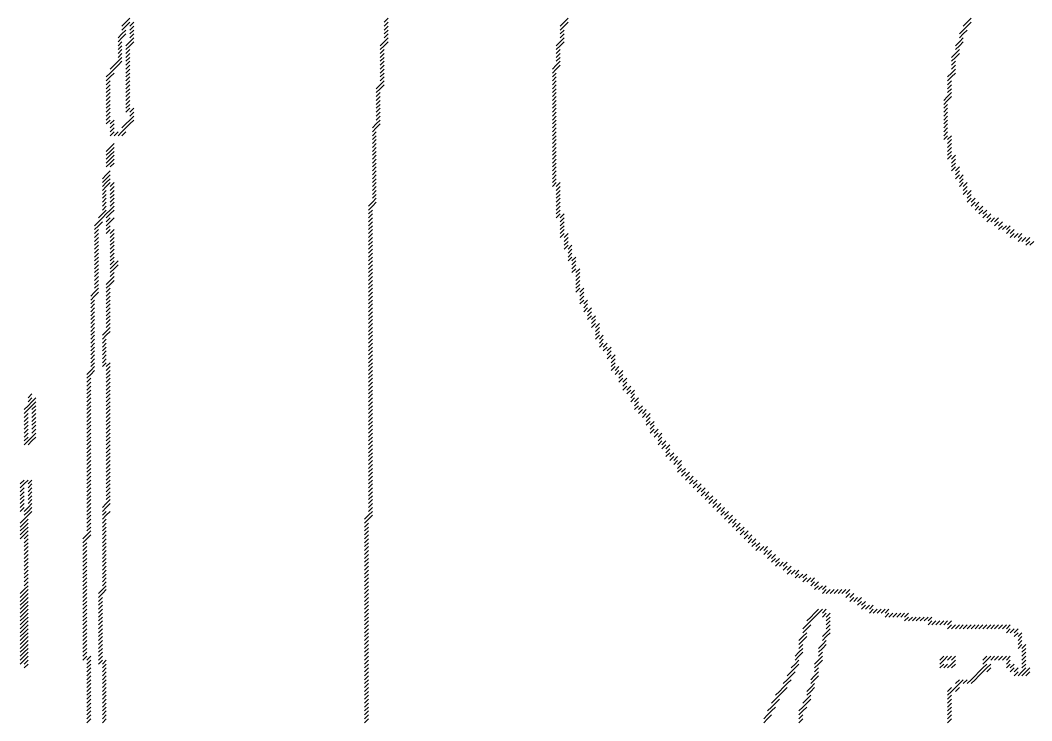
# Model space of a CAD drawing. Header units: metres. Extents: x 526 to 1383, y 73 to 1012.
# Drawn here: x 526 to 784.5, y 260.5 to 439.5 of the extents above; entities that cross this region are included whole.
import ezdxf

# ---------------------------------------------------------------- set-up
doc = ezdxf.new("R2010")
doc.units = ezdxf.units.M

msp = doc.modelspace()

# ---------------------------------------------------------------- linework, layer by layer
for p, q in [((553, 439), (554, 440)), ((619, 439), (620, 440)), ((665, 439), (666, 440)), ((768, 439), (769, 440)), ((552, 438), (553, 439)), ((552, 437), (553, 438)), ((552, 436), (553, 437)), ((553, 438), (554, 439)), ((554, 438), (555, 439)), ((554, 437), (555, 438)), ((554, 436), (555, 437)), ((619, 438), (620, 439)), ((619, 437), (620, 438)), ((619, 436), (620, 437)), ((664, 438), (665, 439)), ((664, 437), (665, 438)), ((664, 436), (665, 437)), ((665, 438), (666, 439)), ((766, 436), (767, 437)), ((767, 438), (768, 439)), ((767, 437), (768, 438)), ((767, 436), (768, 437)), ((768, 438), (769, 439)), ((551, 435), (552, 436)), ((551, 434), (552, 435)), ((552, 435), (553, 436)), ((554, 435), (555, 436)), ((554, 434), (555, 435)), ((619, 435), (620, 436)), ((619, 434), (620, 435)), ((664, 435), (665, 436)), ((664, 434), (665, 435)), ((766, 435), (767, 436)), ((766, 434), (767, 435)), ((551, 433), (552, 434)), ((551, 432), (552, 433)), ((551, 431), (552, 432)), ((553, 433), (554, 434)), ((553, 432), (554, 433)), ((553, 431), (554, 432)), ((554, 433), (555, 434)), ((618, 433), (619, 434)), ((618, 432), (619, 433)), ((618, 431), (619, 432)), ((619, 433), (620, 434)), ((663, 433), (664, 434)), ((663, 432), (664, 433)), ((663, 431), (664, 432)), ((664, 433), (665, 434)), ((765, 433), (766, 434)), ((765, 432), (766, 433)), ((765, 431), (766, 432)), ((766, 433), (767, 434)), ((551, 430), (552, 431)), ((551, 429), (552, 430)), ((553, 430), (554, 431)), ((553, 429), (554, 430)), ((618, 430), (619, 431)), ((618, 429), (619, 430)), ((663, 430), (664, 431)), ((663, 429), (664, 430)), ((764, 430), (765, 431)), ((764, 429), (765, 430)), ((765, 430), (766, 431)), ((549, 427), (550, 428)), ((549, 426), (550, 427)), ((550, 428), (551, 429)), ((550, 427), (551, 428)), ((551, 428), (552, 429)), ((553, 428), (554, 429)), ((553, 427), (554, 428)), ((553, 426), (554, 427)), ((618, 428), (619, 429)), ((618, 427), (619, 428)), ((618, 426), (619, 427)), ((662, 427), (663, 428)), ((662, 426), (663, 427)), ((663, 428), (664, 429)), ((663, 427), (664, 428)), ((764, 428), (765, 429)), ((764, 427), (765, 428)), ((764, 426), (765, 427)), ((548, 425), (549, 426)), ((548, 424), (549, 425)), ((548, 423), (549, 424)), ((549, 425), (550, 426)), ((553, 425), (554, 426)), ((553, 424), (554, 425)), ((553, 423), (554, 424)), ((618, 425), (619, 426)), ((618, 424), (619, 425)), ((618, 423), (619, 424)), ((662, 425), (663, 426)), ((662, 424), (663, 425)), ((662, 423), (663, 424)), ((763, 425), (764, 426)), ((763, 424), (764, 425)), ((763, 423), (764, 424)), ((764, 425), (765, 426)), ((548, 422), (549, 423)), ((548, 421), (549, 422)), ((553, 422), (554, 423)), ((553, 421), (554, 422)), ((617, 422), (618, 423)), ((617, 421), (618, 422)), ((618, 422), (619, 423)), ((662, 422), (663, 423)), ((662, 421), (663, 422)), ((763, 422), (764, 423)), ((763, 421), (764, 422)), ((548, 420), (549, 421)), ((548, 419), (549, 420)), ((548, 418), (549, 419)), ((553, 420), (554, 421)), ((553, 419), (554, 420)), ((553, 418), (554, 419)), ((617, 420), (618, 421)), ((617, 419), (618, 420)), ((617, 418), (618, 419)), ((662, 420), (663, 421)), ((662, 419), (663, 420)), ((662, 418), (663, 419)), ((762, 419), (763, 420)), ((762, 418), (763, 419)), ((763, 420), (764, 421)), ((763, 419), (764, 420)), ((548, 417), (549, 418)), ((548, 416), (549, 417)), ((553, 417), (554, 418)), ((553, 416), (554, 417)), ((554, 416), (555, 417)), ((617, 417), (618, 418)), ((617, 416), (618, 417)), ((662, 417), (663, 418)), ((662, 416), (663, 417)), ((762, 417), (763, 418)), ((762, 416), (763, 417)), ((548, 415), (549, 416)), ((548, 414), (549, 415)), ((548, 413), (549, 414)), ((549, 413), (550, 414)), ((553, 413), (554, 414)), ((554, 415), (555, 416)), ((554, 414), (555, 415)), ((554, 413), (555, 414)), ((617, 415), (618, 416)), ((617, 414), (618, 415)), ((617, 413), (618, 414)), ((662, 415), (663, 416)), ((662, 414), (663, 415)), ((662, 413), (663, 414)), ((762, 415), (763, 416)), ((762, 414), (763, 415)), ((762, 413), (763, 414)), ((549, 412), (550, 413)), ((549, 411), (550, 412)), ((552, 412), (553, 413)), ((552, 411), (553, 412)), ((553, 412), (554, 413)), ((616, 412), (617, 413)), ((616, 411), (617, 412)), ((617, 412), (618, 413)), ((662, 412), (663, 413)), ((662, 411), (663, 412)), ((762, 412), (763, 413)), ((762, 411), (763, 412)), ((549, 410), (550, 411)), ((550, 410), (551, 411)), ((551, 410), (552, 411)), ((552, 410), (553, 411)), ((616, 410), (617, 411)), ((616, 409), (617, 410)), ((616, 408), (617, 409)), ((662, 410), (663, 411)), ((662, 409), (663, 410)), ((662, 408), (663, 409)), ((762, 410), (763, 411)), ((762, 409), (763, 410)), ((763, 409), (764, 410)), ((763, 408), (764, 409)), ((548, 406), (549, 407)), ((548, 405), (549, 406)), ((549, 407), (550, 408)), ((549, 406), (550, 407)), ((549, 405), (550, 406)), ((616, 407), (617, 408)), ((616, 406), (617, 407)), ((616, 405), (617, 406)), ((662, 407), (663, 408)), ((662, 406), (663, 407)), ((662, 405), (663, 406)), ((763, 407), (764, 408)), ((763, 406), (764, 407)), ((763, 405), (764, 406)), ((548, 404), (549, 405)), ((548, 403), (549, 404)), ((549, 404), (550, 405)), ((549, 403), (550, 404)), ((616, 404), (617, 405)), ((616, 403), (617, 404)), ((662, 404), (663, 405)), ((662, 403), (663, 404)), ((763, 404), (764, 405)), ((764, 404), (765, 405)), ((764, 403), (765, 404)), ((548, 402), (549, 403)), ((548, 400), (549, 401)), ((549, 402), (550, 403)), ((616, 402), (617, 403)), ((616, 401), (617, 402)), ((616, 400), (617, 401)), ((662, 402), (663, 403)), ((662, 401), (663, 402)), ((662, 400), (663, 401)), ((764, 402), (765, 403)), ((764, 401), (765, 402)), ((765, 401), (766, 402)), ((765, 400), (766, 401)), ((547, 399), (548, 400)), ((547, 398), (548, 399)), ((548, 399), (549, 400)), ((548, 398), (549, 399)), ((616, 399), (617, 400)), ((616, 398), (617, 399)), ((662, 399), (663, 400)), ((662, 398), (663, 399)), ((765, 399), (766, 400)), ((766, 399), (767, 400)), ((766, 398), (767, 399)), ((547, 397), (548, 398)), ((547, 396), (548, 397)), ((547, 395), (548, 396)), ((548, 397), (549, 398)), ((549, 397), (550, 398)), ((549, 396), (550, 397)), ((549, 395), (550, 396)), ((616, 397), (617, 398)), ((616, 396), (617, 397)), ((616, 395), (617, 396)), ((662, 397), (663, 398)), ((663, 397), (664, 398)), ((663, 396), (664, 397)), ((663, 395), (664, 396)), ((766, 397), (767, 398)), ((767, 397), (768, 398)), ((767, 396), (768, 397)), ((767, 395), (768, 396)), ((768, 395), (769, 396)), ((547, 394), (548, 395)), ((547, 393), (548, 394)), ((547, 392), (548, 393)), ((549, 394), (550, 395)), ((549, 393), (550, 394)), ((549, 392), (550, 393)), ((615, 392), (616, 393)), ((616, 394), (617, 395)), ((616, 393), (617, 394)), ((616, 392), (617, 393)), ((663, 394), (664, 395)), ((663, 393), (664, 394)), ((663, 392), (664, 393)), ((768, 394), (769, 395)), ((768, 393), (769, 394)), ((769, 393), (770, 394)), ((769, 392), (770, 393)), ((770, 392), (771, 393)), ((547, 391), (548, 392)), ((547, 390), (548, 391)), ((548, 390), (549, 391)), ((549, 391), (550, 392)), ((549, 390), (550, 391)), ((615, 391), (616, 392)), ((615, 390), (616, 391)), ((663, 391), (664, 392)), ((663, 390), (664, 391)), ((770, 391), (771, 392)), ((771, 391), (772, 392)), ((771, 390), (772, 391)), ((772, 390), (773, 391)), ((545, 387), (546, 388)), ((546, 389), (547, 390)), ((546, 388), (547, 389)), ((546, 387), (547, 388)), ((547, 389), (548, 390)), ((548, 389), (549, 390)), ((548, 388), (549, 389)), ((548, 387), (549, 388)), ((549, 388), (550, 389)), ((615, 389), (616, 390)), ((615, 388), (616, 389)), ((615, 387), (616, 388)), ((663, 389), (664, 390)), ((664, 389), (665, 390)), ((664, 388), (665, 389)), ((664, 387), (665, 388)), ((772, 389), (773, 390)), ((773, 389), (774, 390)), ((773, 388), (774, 389)), ((774, 388), (775, 389)), ((775, 388), (776, 389)), ((775, 387), (776, 388)), ((776, 387), (777, 388)), ((545, 386), (546, 387)), ((545, 385), (546, 386)), ((548, 386), (549, 387)), ((548, 385), (549, 386)), ((549, 385), (550, 386)), ((615, 386), (616, 387)), ((615, 385), (616, 386)), ((664, 386), (665, 387)), ((664, 385), (665, 386)), ((776, 386), (777, 387)), ((777, 386), (778, 387)), ((778, 386), (779, 387)), ((778, 385), (779, 386)), ((779, 385), (780, 386)), ((545, 384), (546, 385)), ((545, 383), (546, 384)), ((545, 382), (546, 383)), ((549, 384), (550, 385)), ((549, 383), (550, 384)), ((549, 382), (550, 383)), ((615, 384), (616, 385)), ((615, 383), (616, 384)), ((615, 382), (616, 383)), ((664, 384), (665, 385)), ((665, 384), (666, 385)), ((665, 383), (666, 384)), ((665, 382), (666, 383)), ((779, 384), (780, 385)), ((780, 384), (781, 385)), ((781, 384), (782, 385)), ((781, 383), (782, 384)), ((782, 383), (783, 384)), ((783, 383), (784, 384)), ((783, 382), (784, 383)), ((784, 382), (785, 383)), ((545, 381), (546, 382)), ((545, 380), (546, 381)), ((545, 379), (546, 380)), ((549, 381), (550, 382)), ((549, 380), (550, 381)), ((549, 379), (550, 380)), ((615, 381), (616, 382)), ((615, 380), (616, 381)), ((615, 379), (616, 380)), ((665, 381), (666, 382)), ((666, 381), (667, 382)), ((666, 380), (667, 381)), ((666, 379), (667, 380)), ((545, 378), (546, 379)), ((545, 377), (546, 378)), ((549, 378), (550, 379)), ((549, 377), (550, 378)), ((550, 377), (551, 378)), ((615, 378), (616, 379)), ((615, 377), (616, 378)), ((666, 378), (667, 379)), ((667, 378), (668, 379)), ((667, 377), (668, 378)), ((545, 376), (546, 377)), ((545, 375), (546, 376)), ((545, 374), (546, 375)), ((549, 376), (550, 377)), ((549, 375), (550, 376)), ((549, 374), (550, 375)), ((550, 376), (551, 377)), ((615, 376), (616, 377)), ((615, 375), (616, 376)), ((615, 374), (616, 375)), ((667, 376), (668, 377)), ((667, 375), (668, 376)), ((668, 375), (669, 376)), ((668, 374), (669, 375)), ((545, 373), (546, 374)), ((545, 372), (546, 373)), ((548, 372), (549, 373)), ((549, 373), (550, 374)), ((549, 372), (550, 373)), ((615, 373), (616, 374)), ((615, 372), (616, 373)), ((668, 373), (669, 374)), ((668, 372), (669, 373)), ((544, 369), (545, 370)), ((545, 371), (546, 372)), ((545, 370), (546, 371)), ((545, 369), (546, 370)), ((548, 371), (549, 372)), ((548, 370), (549, 371)), ((548, 369), (549, 370)), ((615, 371), (616, 372)), ((615, 370), (616, 371)), ((615, 369), (616, 370)), ((668, 371), (669, 372)), ((668, 370), (669, 371)), ((669, 370), (670, 371)), ((669, 369), (670, 370)), ((544, 368), (545, 369)), ((544, 367), (545, 368)), ((548, 368), (549, 369)), ((548, 367), (549, 368)), ((615, 368), (616, 369)), ((615, 367), (616, 368)), ((669, 368), (670, 369)), ((669, 367), (670, 368)), ((670, 367), (671, 368)), ((544, 366), (545, 367)), ((544, 365), (545, 366)), ((544, 364), (545, 365)), ((548, 366), (549, 367)), ((548, 365), (549, 366)), ((548, 364), (549, 365)), ((615, 366), (616, 367)), ((615, 365), (616, 366)), ((615, 364), (616, 365)), ((670, 366), (671, 367)), ((670, 365), (671, 366)), ((671, 365), (672, 366)), ((671, 364), (672, 365)), ((544, 363), (545, 364)), ((544, 362), (545, 363)), ((544, 361), (545, 362)), ((548, 363), (549, 364)), ((548, 362), (549, 363)), ((548, 361), (549, 362)), ((615, 363), (616, 364)), ((615, 362), (616, 363)), ((615, 361), (616, 362)), ((671, 363), (672, 364)), ((672, 363), (673, 364)), ((672, 362), (673, 363)), ((672, 361), (673, 362)), ((673, 361), (674, 362)), ((544, 360), (545, 361)), ((544, 359), (545, 360)), ((547, 359), (548, 360)), ((548, 360), (549, 361)), ((548, 359), (549, 360)), ((615, 360), (616, 361)), ((615, 359), (616, 360)), ((673, 360), (674, 361)), ((673, 359), (674, 360)), ((544, 358), (545, 359)), ((544, 357), (545, 358)), ((544, 356), (545, 357)), ((547, 358), (548, 359)), ((547, 357), (548, 358)), ((547, 356), (548, 357)), ((615, 358), (616, 359)), ((615, 357), (616, 358)), ((615, 356), (616, 357)), ((673, 358), (674, 359)), ((674, 358), (675, 359)), ((674, 357), (675, 358)), ((674, 356), (675, 357)), ((675, 356), (676, 357)), ((544, 355), (545, 356)), ((544, 354), (545, 355)), ((547, 355), (548, 356)), ((547, 354), (548, 355)), ((615, 355), (616, 356)), ((615, 354), (616, 355)), ((675, 355), (676, 356)), ((676, 355), (677, 356)), ((676, 354), (677, 355)), ((544, 353), (545, 354)), ((544, 352), (545, 353)), ((544, 351), (545, 352)), ((547, 353), (548, 354)), ((547, 352), (548, 353)), ((547, 351), (548, 352)), ((548, 351), (549, 352)), ((615, 353), (616, 354)), ((615, 352), (616, 353)), ((615, 351), (616, 352)), ((676, 353), (677, 354)), ((677, 353), (678, 354)), ((677, 352), (678, 353)), ((677, 351), (678, 352)), ((543, 349), (544, 350)), ((543, 348), (544, 349)), ((544, 350), (545, 351)), ((544, 349), (545, 350)), ((548, 350), (549, 351)), ((548, 349), (549, 350)), ((548, 348), (549, 349)), ((615, 350), (616, 351)), ((615, 349), (616, 350)), ((615, 348), (616, 349)), ((677, 350), (678, 351)), ((678, 350), (679, 351)), ((678, 349), (679, 350)), ((679, 349), (680, 350)), ((679, 348), (680, 349)), ((543, 347), (544, 348)), ((543, 346), (544, 347)), ((548, 347), (549, 348)), ((548, 346), (549, 347)), ((615, 347), (616, 348)), ((615, 346), (616, 347)), ((679, 347), (680, 348)), ((680, 347), (681, 348)), ((680, 346), (681, 347)), ((528, 343), (529, 344)), ((543, 345), (544, 346)), ((543, 344), (544, 345)), ((543, 343), (544, 344)), ((548, 345), (549, 346)), ((548, 344), (549, 345)), ((548, 343), (549, 344)), ((615, 345), (616, 346)), ((615, 344), (616, 345)), ((615, 343), (616, 344)), ((680, 345), (681, 346)), ((681, 345), (682, 346)), ((681, 344), (682, 345)), ((682, 344), (683, 345)), ((682, 343), (683, 344)), ((528, 342), (529, 343)), ((528, 341), (529, 342)), ((529, 342), (530, 343)), ((529, 341), (530, 342)), ((543, 342), (544, 343)), ((543, 341), (544, 342)), ((548, 342), (549, 343)), ((548, 341), (549, 342)), ((615, 342), (616, 343)), ((615, 341), (616, 342)), ((682, 342), (683, 343)), ((683, 342), (684, 343)), ((683, 341), (684, 342)), ((527, 340), (528, 341)), ((527, 339), (528, 340)), ((527, 338), (528, 339)), ((528, 340), (529, 341)), ((529, 340), (530, 341)), ((529, 339), (530, 340)), ((529, 338), (530, 339)), ((543, 340), (544, 341)), ((543, 339), (544, 340)), ((543, 338), (544, 339)), ((548, 340), (549, 341)), ((548, 339), (549, 340)), ((548, 338), (549, 339)), ((615, 340), (616, 341)), ((615, 339), (616, 340)), ((615, 338), (616, 339)), ((683, 340), (684, 341)), ((684, 340), (685, 341)), ((684, 339), (685, 340)), ((685, 339), (686, 340)), ((685, 338), (686, 339)), ((686, 338), (687, 339)), ((527, 337), (528, 338)), ((527, 336), (528, 337)), ((529, 337), (530, 338)), ((529, 336), (530, 337)), ((543, 337), (544, 338)), ((543, 336), (544, 337)), ((548, 337), (549, 338)), ((548, 336), (549, 337)), ((615, 337), (616, 338)), ((615, 336), (616, 337)), ((686, 337), (687, 338)), ((686, 336), (687, 337)), ((687, 336), (688, 337)), ((527, 335), (528, 336)), ((527, 334), (528, 335)), ((527, 333), (528, 334)), ((529, 335), (530, 336)), ((529, 334), (530, 335)), ((529, 333), (530, 334)), ((543, 335), (544, 336)), ((543, 334), (544, 335)), ((543, 333), (544, 334)), ((548, 335), (549, 336)), ((548, 334), (549, 335)), ((548, 333), (549, 334)), ((615, 335), (616, 336)), ((615, 334), (616, 335)), ((615, 333), (616, 334)), ((687, 335), (688, 336)), ((687, 334), (688, 335)), ((688, 334), (689, 335)), ((688, 333), (689, 334)), ((689, 333), (690, 334)), ((527, 332), (528, 333)), ((527, 331), (528, 332)), ((528, 332), (529, 333)), ((528, 331), (529, 332)), ((529, 332), (530, 333)), ((543, 332), (544, 333)), ((543, 331), (544, 332)), ((543, 330), (544, 331)), ((548, 332), (549, 333)), ((548, 331), (549, 332)), ((548, 330), (549, 331)), ((615, 332), (616, 333)), ((615, 331), (616, 332)), ((615, 330), (616, 331)), ((689, 332), (690, 333)), ((689, 331), (690, 332)), ((690, 331), (691, 332)), ((690, 330), (691, 331)), ((691, 330), (692, 331)), ((543, 329), (544, 330)), ((543, 328), (544, 329)), ((548, 329), (549, 330)), ((548, 328), (549, 329)), ((615, 329), (616, 330)), ((615, 328), (616, 329)), ((691, 329), (692, 330)), ((691, 328), (692, 329)), ((692, 328), (693, 329)), ((543, 327), (544, 328)), ((543, 326), (544, 327)), ((543, 325), (544, 326)), ((548, 327), (549, 328)), ((548, 326), (549, 327)), ((548, 325), (549, 326)), ((615, 327), (616, 328)), ((615, 326), (616, 327)), ((615, 325), (616, 326)), ((692, 327), (693, 328)), ((693, 327), (694, 328)), ((693, 326), (694, 327)), ((694, 326), (695, 327)), ((694, 325), (695, 326)), ((543, 324), (544, 325)), ((543, 323), (544, 324)), ((548, 324), (549, 325)), ((548, 323), (549, 324)), ((615, 324), (616, 325)), ((615, 323), (616, 324)), ((694, 324), (695, 325)), ((695, 324), (696, 325)), ((695, 323), (696, 324)), ((696, 323), (697, 324)), ((526, 321), (527, 322)), ((526, 320), (527, 321)), ((527, 321), (528, 322)), ((528, 321), (529, 322)), ((528, 320), (529, 321)), ((543, 322), (544, 323)), ((543, 321), (544, 322)), ((543, 320), (544, 321)), ((548, 322), (549, 323)), ((548, 321), (549, 322)), ((548, 320), (549, 321)), ((615, 322), (616, 323)), ((615, 321), (616, 322)), ((615, 320), (616, 321)), ((696, 322), (697, 323)), ((697, 322), (698, 323)), ((697, 321), (698, 322)), ((698, 321), (699, 322)), ((698, 320), (699, 321)), ((699, 320), (700, 321)), ((526, 319), (527, 320)), ((526, 318), (527, 319)), ((526, 317), (527, 318)), ((528, 319), (529, 320)), ((528, 318), (529, 319)), ((528, 317), (529, 318)), ((543, 319), (544, 320)), ((543, 318), (544, 319)), ((543, 317), (544, 318)), ((548, 319), (549, 320)), ((548, 318), (549, 319)), ((548, 317), (549, 318)), ((615, 319), (616, 320)), ((615, 318), (616, 319)), ((615, 317), (616, 318)), ((699, 319), (700, 320)), ((700, 319), (701, 320)), ((700, 318), (701, 319)), ((701, 318), (702, 319)), ((701, 317), (702, 318)), ((702, 317), (703, 318)), ((526, 316), (527, 317)), ((526, 315), (527, 316)), ((528, 316), (529, 317)), ((528, 315), (529, 316)), ((543, 316), (544, 317)), ((543, 315), (544, 316)), ((547, 315), (548, 316)), ((548, 316), (549, 317)), ((548, 315), (549, 316)), ((615, 316), (616, 317)), ((615, 315), (616, 316)), ((702, 316), (703, 317)), ((703, 316), (704, 317)), ((703, 315), (704, 316)), ((704, 315), (705, 316)), ((526, 314), (527, 315)), ((527, 314), (528, 315)), ((527, 313), (528, 314)), ((527, 312), (528, 313)), ((528, 314), (529, 315)), ((528, 313), (529, 314)), ((543, 314), (544, 315)), ((543, 313), (544, 314)), ((543, 312), (544, 313)), ((547, 314), (548, 315)), ((547, 313), (548, 314)), ((547, 312), (548, 313)), ((548, 313), (549, 314)), ((614, 312), (615, 313)), ((615, 314), (616, 315)), ((615, 313), (616, 314)), ((615, 312), (616, 313)), ((704, 314), (705, 315)), ((705, 314), (706, 315)), ((705, 313), (706, 314)), ((706, 313), (707, 314)), ((706, 312), (707, 313)), ((707, 312), (708, 313)), ((526, 311), (527, 312)), ((526, 310), (527, 311)), ((527, 311), (528, 312)), ((527, 310), (528, 311)), ((543, 311), (544, 312)), ((543, 310), (544, 311)), ((547, 311), (548, 312)), ((547, 310), (548, 311)), ((614, 311), (615, 312)), ((614, 310), (615, 311)), ((707, 311), (708, 312)), ((708, 311), (709, 312)), ((708, 310), (709, 311)), ((709, 310), (710, 311)), ((526, 309), (527, 310)), ((526, 308), (527, 309)), ((526, 307), (527, 308)), ((527, 309), (528, 310)), ((527, 308), (528, 309)), ((527, 307), (528, 308)), ((542, 307), (543, 308)), ((543, 309), (544, 310)), ((543, 308), (544, 309)), ((543, 307), (544, 308)), ((547, 309), (548, 310)), ((547, 308), (548, 309)), ((547, 307), (548, 308)), ((614, 309), (615, 310)), ((614, 308), (615, 309)), ((614, 307), (615, 308)), ((709, 309), (710, 310)), ((710, 309), (711, 310)), ((710, 308), (711, 309)), ((711, 308), (712, 309)), ((711, 307), (712, 308)), ((712, 307), (713, 308)), ((527, 306), (528, 307)), ((527, 305), (528, 306)), ((542, 306), (543, 307)), ((542, 305), (543, 306)), ((547, 306), (548, 307)), ((547, 305), (548, 306)), ((614, 306), (615, 307)), ((614, 305), (615, 306)), ((712, 306), (713, 307)), ((713, 306), (714, 307)), ((713, 305), (714, 306)), ((714, 305), (715, 306)), ((527, 304), (528, 305)), ((527, 303), (528, 304)), ((527, 302), (528, 303)), ((542, 304), (543, 305)), ((542, 303), (543, 304)), ((542, 302), (543, 303)), ((547, 304), (548, 305)), ((547, 303), (548, 304)), ((547, 302), (548, 303)), ((614, 304), (615, 305)), ((614, 303), (615, 304)), ((614, 302), (615, 303)), ((714, 304), (715, 305)), ((715, 304), (716, 305)), ((716, 304), (717, 305)), ((716, 303), (717, 304)), ((717, 303), (718, 304)), ((717, 302), (718, 303)), ((718, 302), (719, 303)), ((527, 301), (528, 302)), ((527, 300), (528, 301)), ((527, 299), (528, 300)), ((542, 301), (543, 302)), ((542, 300), (543, 301)), ((542, 299), (543, 300)), ((547, 301), (548, 302)), ((547, 300), (548, 301)), ((547, 299), (548, 300)), ((614, 301), (615, 302)), ((614, 300), (615, 301)), ((614, 299), (615, 300)), ((718, 301), (719, 302)), ((719, 301), (720, 302)), ((719, 300), (720, 301)), ((720, 300), (721, 301)), ((721, 300), (722, 301)), ((721, 299), (722, 300)), ((722, 299), (723, 300)), ((527, 298), (528, 299)), ((527, 297), (528, 298)), ((542, 298), (543, 299)), ((542, 297), (543, 298)), ((547, 298), (548, 299)), ((547, 297), (548, 298)), ((614, 298), (615, 299)), ((614, 297), (615, 298)), ((722, 298), (723, 299)), ((723, 298), (724, 299)), ((724, 298), (725, 299)), ((724, 297), (725, 298)), ((725, 297), (726, 298)), ((726, 297), (727, 298)), ((527, 296), (528, 297)), ((527, 295), (528, 296)), ((527, 294), (528, 295)), ((542, 296), (543, 297)), ((542, 295), (543, 296)), ((542, 294), (543, 295)), ((547, 296), (548, 297)), ((547, 295), (548, 296)), ((547, 294), (548, 295)), ((614, 296), (615, 297)), ((614, 295), (615, 296)), ((614, 294), (615, 295)), ((726, 296), (727, 297)), ((727, 296), (728, 297)), ((728, 296), (729, 297)), ((728, 295), (729, 296)), ((729, 295), (730, 296)), ((729, 294), (730, 295)), ((730, 294), (731, 295)), ((731, 294), (732, 295)), ((526, 293), (527, 294)), ((526, 292), (527, 293)), ((527, 293), (528, 294)), ((527, 292), (528, 293)), ((542, 293), (543, 294)), ((542, 292), (543, 293)), ((546, 293), (547, 294)), ((546, 292), (547, 293)), ((547, 293), (548, 294)), ((614, 293), (615, 294)), ((614, 292), (615, 293)), ((731, 293), (732, 294)), ((732, 293), (733, 294)), ((733, 293), (734, 294)), ((734, 293), (735, 294)), ((735, 293), (736, 294)), ((736, 293), (737, 294)), ((737, 293), (738, 294)), ((737, 292), (738, 293)), ((738, 292), (739, 293)), ((526, 291), (527, 292)), ((526, 290), (527, 291)), ((526, 289), (527, 290)), ((527, 291), (528, 292)), ((527, 290), (528, 291)), ((527, 289), (528, 290)), ((542, 291), (543, 292)), ((542, 290), (543, 291)), ((542, 289), (543, 290)), ((546, 291), (547, 292)), ((546, 290), (547, 291)), ((546, 289), (547, 290)), ((614, 291), (615, 292)), ((614, 290), (615, 291)), ((614, 289), (615, 290)), ((738, 291), (739, 292)), ((739, 291), (740, 292)), ((740, 291), (741, 292)), ((740, 290), (741, 291)), ((741, 290), (742, 291)), ((741, 289), (742, 290)), ((742, 289), (743, 290)), ((743, 289), (744, 290)), ((526, 288), (527, 289)), ((526, 287), (527, 288)), ((526, 286), (527, 287)), ((527, 288), (528, 289)), ((527, 287), (528, 288)), ((527, 286), (528, 287)), ((542, 288), (543, 289)), ((542, 287), (543, 288)), ((542, 286), (543, 287)), ((546, 288), (547, 289)), ((546, 287), (547, 288)), ((546, 286), (547, 287)), ((614, 288), (615, 289)), ((614, 287), (615, 288)), ((614, 286), (615, 287)), ((727, 286), (728, 287)), ((728, 287), (729, 288)), ((728, 286), (729, 287)), ((729, 288), (730, 289)), ((729, 287), (730, 288)), ((730, 288), (731, 289)), ((731, 288), (732, 289)), ((731, 287), (732, 288)), ((732, 287), (733, 288)), ((732, 286), (733, 287)), ((743, 288), (744, 289)), ((744, 288), (745, 289)), ((745, 288), (746, 289)), ((746, 288), (747, 289)), ((747, 288), (748, 289)), ((747, 287), (748, 288)), ((748, 287), (749, 288)), ((749, 287), (750, 288)), ((750, 287), (751, 288)), ((751, 287), (752, 288)), ((752, 287), (753, 288)), ((752, 286), (753, 287)), ((753, 286), (754, 287)), ((754, 286), (755, 287)), ((755, 286), (756, 287)), ((756, 286), (757, 287)), ((757, 286), (758, 287)), ((758, 286), (759, 287)), ((526, 285), (527, 286)), ((526, 284), (527, 285)), ((527, 285), (528, 286)), ((527, 284), (528, 285)), ((542, 285), (543, 286)), ((542, 284), (543, 285)), ((546, 285), (547, 286)), ((546, 284), (547, 285)), ((614, 285), (615, 286)), ((614, 284), (615, 285)), ((726, 284), (727, 285)), ((727, 285), (728, 286)), ((727, 284), (728, 285)), ((732, 285), (733, 286)), ((732, 284), (733, 285)), ((758, 285), (759, 286)), ((759, 285), (760, 286)), ((760, 285), (761, 286)), ((761, 285), (762, 286)), ((762, 285), (763, 286)), ((763, 285), (764, 286)), ((763, 284), (764, 285)), ((764, 284), (765, 285)), ((765, 284), (766, 285)), ((766, 284), (767, 285)), ((767, 284), (768, 285)), ((768, 284), (769, 285)), ((769, 284), (770, 285)), ((770, 284), (771, 285)), ((771, 284), (772, 285)), ((772, 284), (773, 285)), ((773, 284), (774, 285)), ((774, 284), (775, 285)), ((775, 284), (776, 285)), ((776, 284), (777, 285)), ((777, 284), (778, 285)), ((778, 284), (779, 285)), ((526, 283), (527, 284)), ((526, 282), (527, 283)), ((526, 281), (527, 282)), ((527, 283), (528, 284)), ((527, 282), (528, 283)), ((527, 281), (528, 282)), ((542, 283), (543, 284)), ((542, 282), (543, 283)), ((542, 281), (543, 282)), ((546, 283), (547, 284)), ((546, 282), (547, 283)), ((546, 281), (547, 282)), ((614, 283), (615, 284)), ((614, 282), (615, 283)), ((614, 281), (615, 282)), ((725, 281), (726, 282)), ((726, 283), (727, 284)), ((726, 282), (727, 283)), ((726, 281), (727, 282)), ((731, 282), (732, 283)), ((731, 281), (732, 282)), ((732, 283), (733, 284)), ((732, 282), (733, 283)), ((778, 283), (779, 284)), ((779, 283), (780, 284)), ((780, 283), (781, 284)), ((780, 282), (781, 283)), ((781, 282), (782, 283)), ((781, 281), (782, 282)), ((526, 280), (527, 281)), ((526, 279), (527, 280)), ((527, 280), (528, 281)), ((527, 279), (528, 280)), ((542, 280), (543, 281)), ((542, 279), (543, 280)), ((546, 280), (547, 281)), ((546, 279), (547, 280)), ((614, 280), (615, 281)), ((614, 279), (615, 280)), ((725, 280), (726, 281)), ((725, 279), (726, 280)), ((730, 279), (731, 280)), ((731, 280), (732, 281)), ((731, 279), (732, 280)), ((781, 280), (782, 281)), ((781, 279), (782, 280)), ((782, 279), (783, 280)), ((526, 278), (527, 279)), ((526, 277), (527, 278)), ((526, 276), (527, 277)), ((527, 278), (528, 279)), ((527, 277), (528, 278)), ((527, 276), (528, 277)), ((542, 278), (543, 279)), ((542, 277), (543, 278)), ((542, 276), (543, 277)), ((543, 276), (544, 277)), ((546, 278), (547, 279)), ((546, 277), (547, 278)), ((546, 276), (547, 277)), ((614, 278), (615, 279)), ((614, 277), (615, 278)), ((614, 276), (615, 277)), ((724, 277), (725, 278)), ((724, 276), (725, 277)), ((725, 278), (726, 279)), ((725, 277), (726, 278)), ((730, 278), (731, 279)), ((730, 277), (731, 278)), ((730, 276), (731, 277)), ((761, 276), (762, 277)), ((762, 276), (763, 277)), ((763, 276), (764, 277)), ((764, 276), (765, 277)), ((772, 276), (773, 277)), ((773, 276), (774, 277)), ((774, 276), (775, 277)), ((775, 276), (776, 277)), ((776, 276), (777, 277)), ((777, 276), (778, 277)), ((778, 276), (779, 277)), ((782, 278), (783, 279)), ((782, 277), (783, 278)), ((782, 276), (783, 277)), ((526, 275), (527, 276)), ((527, 275), (528, 276)), ((527, 274), (528, 275)), ((543, 275), (544, 276)), ((543, 274), (544, 275)), ((546, 275), (547, 276)), ((547, 275), (548, 276)), ((547, 274), (548, 275)), ((614, 275), (615, 276)), ((614, 274), (615, 275)), ((723, 274), (724, 275)), ((724, 275), (725, 276)), ((724, 274), (725, 275)), ((729, 275), (730, 276)), ((729, 274), (730, 275)), ((730, 275), (731, 276)), ((761, 275), (762, 276)), ((761, 274), (762, 275)), ((762, 274), (763, 275)), ((763, 274), (764, 275)), ((764, 275), (765, 276)), ((764, 274), (765, 275)), ((772, 275), (773, 276)), ((772, 274), (773, 275)), ((773, 274), (774, 275)), ((778, 275), (779, 276)), ((778, 274), (779, 275)), ((779, 274), (780, 275)), ((782, 275), (783, 276)), ((782, 274), (783, 275)), ((543, 273), (544, 274)), ((543, 272), (544, 273)), ((543, 271), (544, 272)), ((547, 273), (548, 274)), ((547, 272), (548, 273)), ((547, 271), (548, 272)), ((614, 273), (615, 274)), ((614, 272), (615, 273)), ((614, 271), (615, 272)), ((722, 272), (723, 273)), ((722, 271), (723, 272)), ((723, 273), (724, 274)), ((723, 272), (724, 273)), ((728, 271), (729, 272)), ((729, 273), (730, 274)), ((729, 272), (730, 273)), ((729, 271), (730, 272)), ((769, 271), (770, 272)), ((770, 272), (771, 273)), ((770, 271), (771, 272)), ((771, 273), (772, 274)), ((771, 272), (772, 273)), ((772, 273), (773, 274)), ((773, 273), (774, 274)), ((779, 273), (780, 274)), ((780, 273), (781, 274)), ((780, 272), (781, 273)), ((781, 272), (782, 273)), ((782, 273), (783, 274)), ((782, 272), (783, 273)), ((783, 273), (784, 274)), ((783, 272), (784, 273)), ((543, 270), (544, 271)), ((543, 269), (544, 270)), ((543, 268), (544, 269)), ((547, 270), (548, 271)), ((547, 269), (548, 270)), ((547, 268), (548, 269)), ((614, 270), (615, 271)), ((614, 269), (615, 270)), ((614, 268), (615, 269)), ((720, 268), (721, 269)), ((721, 270), (722, 271)), ((721, 269), (722, 270)), ((721, 268), (722, 269)), ((722, 270), (723, 271)), ((727, 268), (728, 269)), ((728, 270), (729, 271)), ((728, 269), (729, 270)), ((728, 268), (729, 269)), ((763, 268), (764, 269)), ((764, 268), (765, 269)), ((765, 270), (766, 271)), ((765, 269), (766, 270)), ((765, 268), (766, 269)), ((766, 270), (767, 271)), ((767, 270), (768, 271)), ((768, 270), (769, 271)), ((769, 270), (770, 271)), ((543, 267), (544, 268)), ((543, 266), (544, 267)), ((547, 267), (548, 268)), ((547, 266), (548, 267)), ((614, 267), (615, 268)), ((614, 266), (615, 267)), ((719, 267), (720, 268)), ((719, 266), (720, 267)), ((720, 267), (721, 268)), ((727, 267), (728, 268)), ((727, 266), (728, 267)), ((763, 267), (764, 268)), ((763, 266), (764, 267)), ((543, 265), (544, 266)), ((543, 264), (544, 265)), ((543, 263), (544, 264)), ((547, 265), (548, 266)), ((547, 264), (548, 265)), ((547, 263), (548, 264)), ((614, 265), (615, 266)), ((614, 264), (615, 265)), ((614, 263), (615, 264)), ((717, 263), (718, 264)), ((718, 265), (719, 266)), ((718, 264), (719, 265)), ((718, 263), (719, 264)), ((719, 265), (720, 266)), ((725, 263), (726, 264)), ((726, 265), (727, 266)), ((726, 264), (727, 265)), ((726, 263), (727, 264)), ((727, 265), (728, 266)), ((763, 265), (764, 266)), ((763, 264), (764, 265)), ((763, 263), (764, 264)), ((543, 262), (544, 263)), ((543, 261), (544, 262)), ((547, 262), (548, 263)), ((547, 261), (548, 262)), ((614, 262), (615, 263)), ((614, 261), (615, 262)), ((716, 261), (717, 262)), ((717, 262), (718, 263)), ((717, 261), (718, 262)), ((725, 262), (726, 263)), ((725, 261), (726, 262)), ((763, 262), (764, 263)), ((763, 261), (764, 262)), ((543, 260), (544, 261)), ((547, 260), (548, 261)), ((614, 260), (615, 261)), ((716, 260), (717, 261)), ((725, 260), (726, 261)), ((763, 260), (764, 261))]:
    msp.add_line(p, q)

doc.saveas('drawing.dxf')
